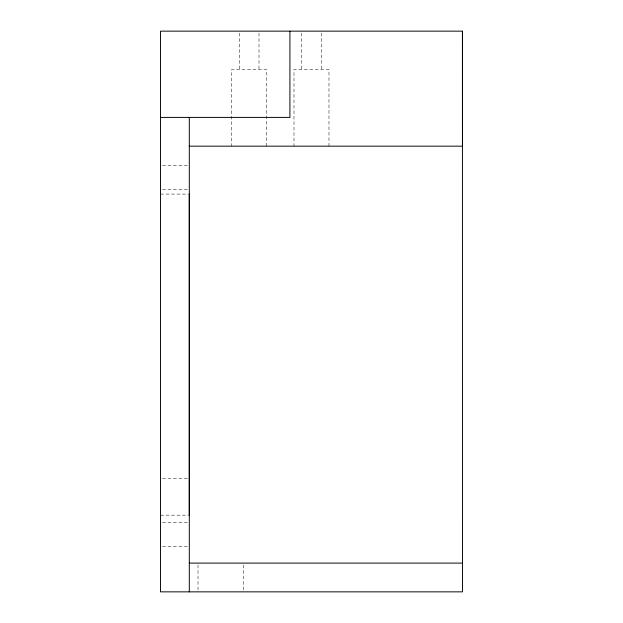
<?xml version="1.0" encoding="UTF-8"?>
<svg xmlns="http://www.w3.org/2000/svg" width="623" height="623" viewBox="0 0 623 623"><rect width="100%" height="100%" fill="white"/><g stroke="black" fill="none" stroke-linecap="round" stroke-linejoin="round"><path stroke-width="0.47" stroke-dasharray="3.12 2.34" d="M162.447 165.352L189.283 165.352M162.447 189.299L189.283 189.299M160.547 194.088L188.38 194.088M162.447 478.339L188.325 478.339M160.547 515.174L189.283 515.174M162.447 522.378L189.283 522.378M162.447 546.324L189.283 546.324M328.975 146.164L328.975 69.488L293.986 69.488L293.986 146.164M321.304 33.066L321.304 69.488M301.657 33.066L301.657 69.488M266.675 146.164L266.675 69.488L231.686 69.488L231.686 146.164M259.004 33.066L259.004 69.488M243.538 565.014L243.538 591.85M239.357 33.066L239.357 69.488M198.013 565.014L198.013 590.892"/><path stroke-width="0.93" d="M462.437 31.15L160.532 31.15L160.532 591.85L462.468 591.85L462.437 31.15L462.468 146.164L189.283 146.164M160.532 117.412L289.913 117.412L289.913 31.15M189.283 194.088L189.283 515.174M189.283 563.099L462.468 563.099M189.306 117.412L189.306 591.85"/></g></svg>
